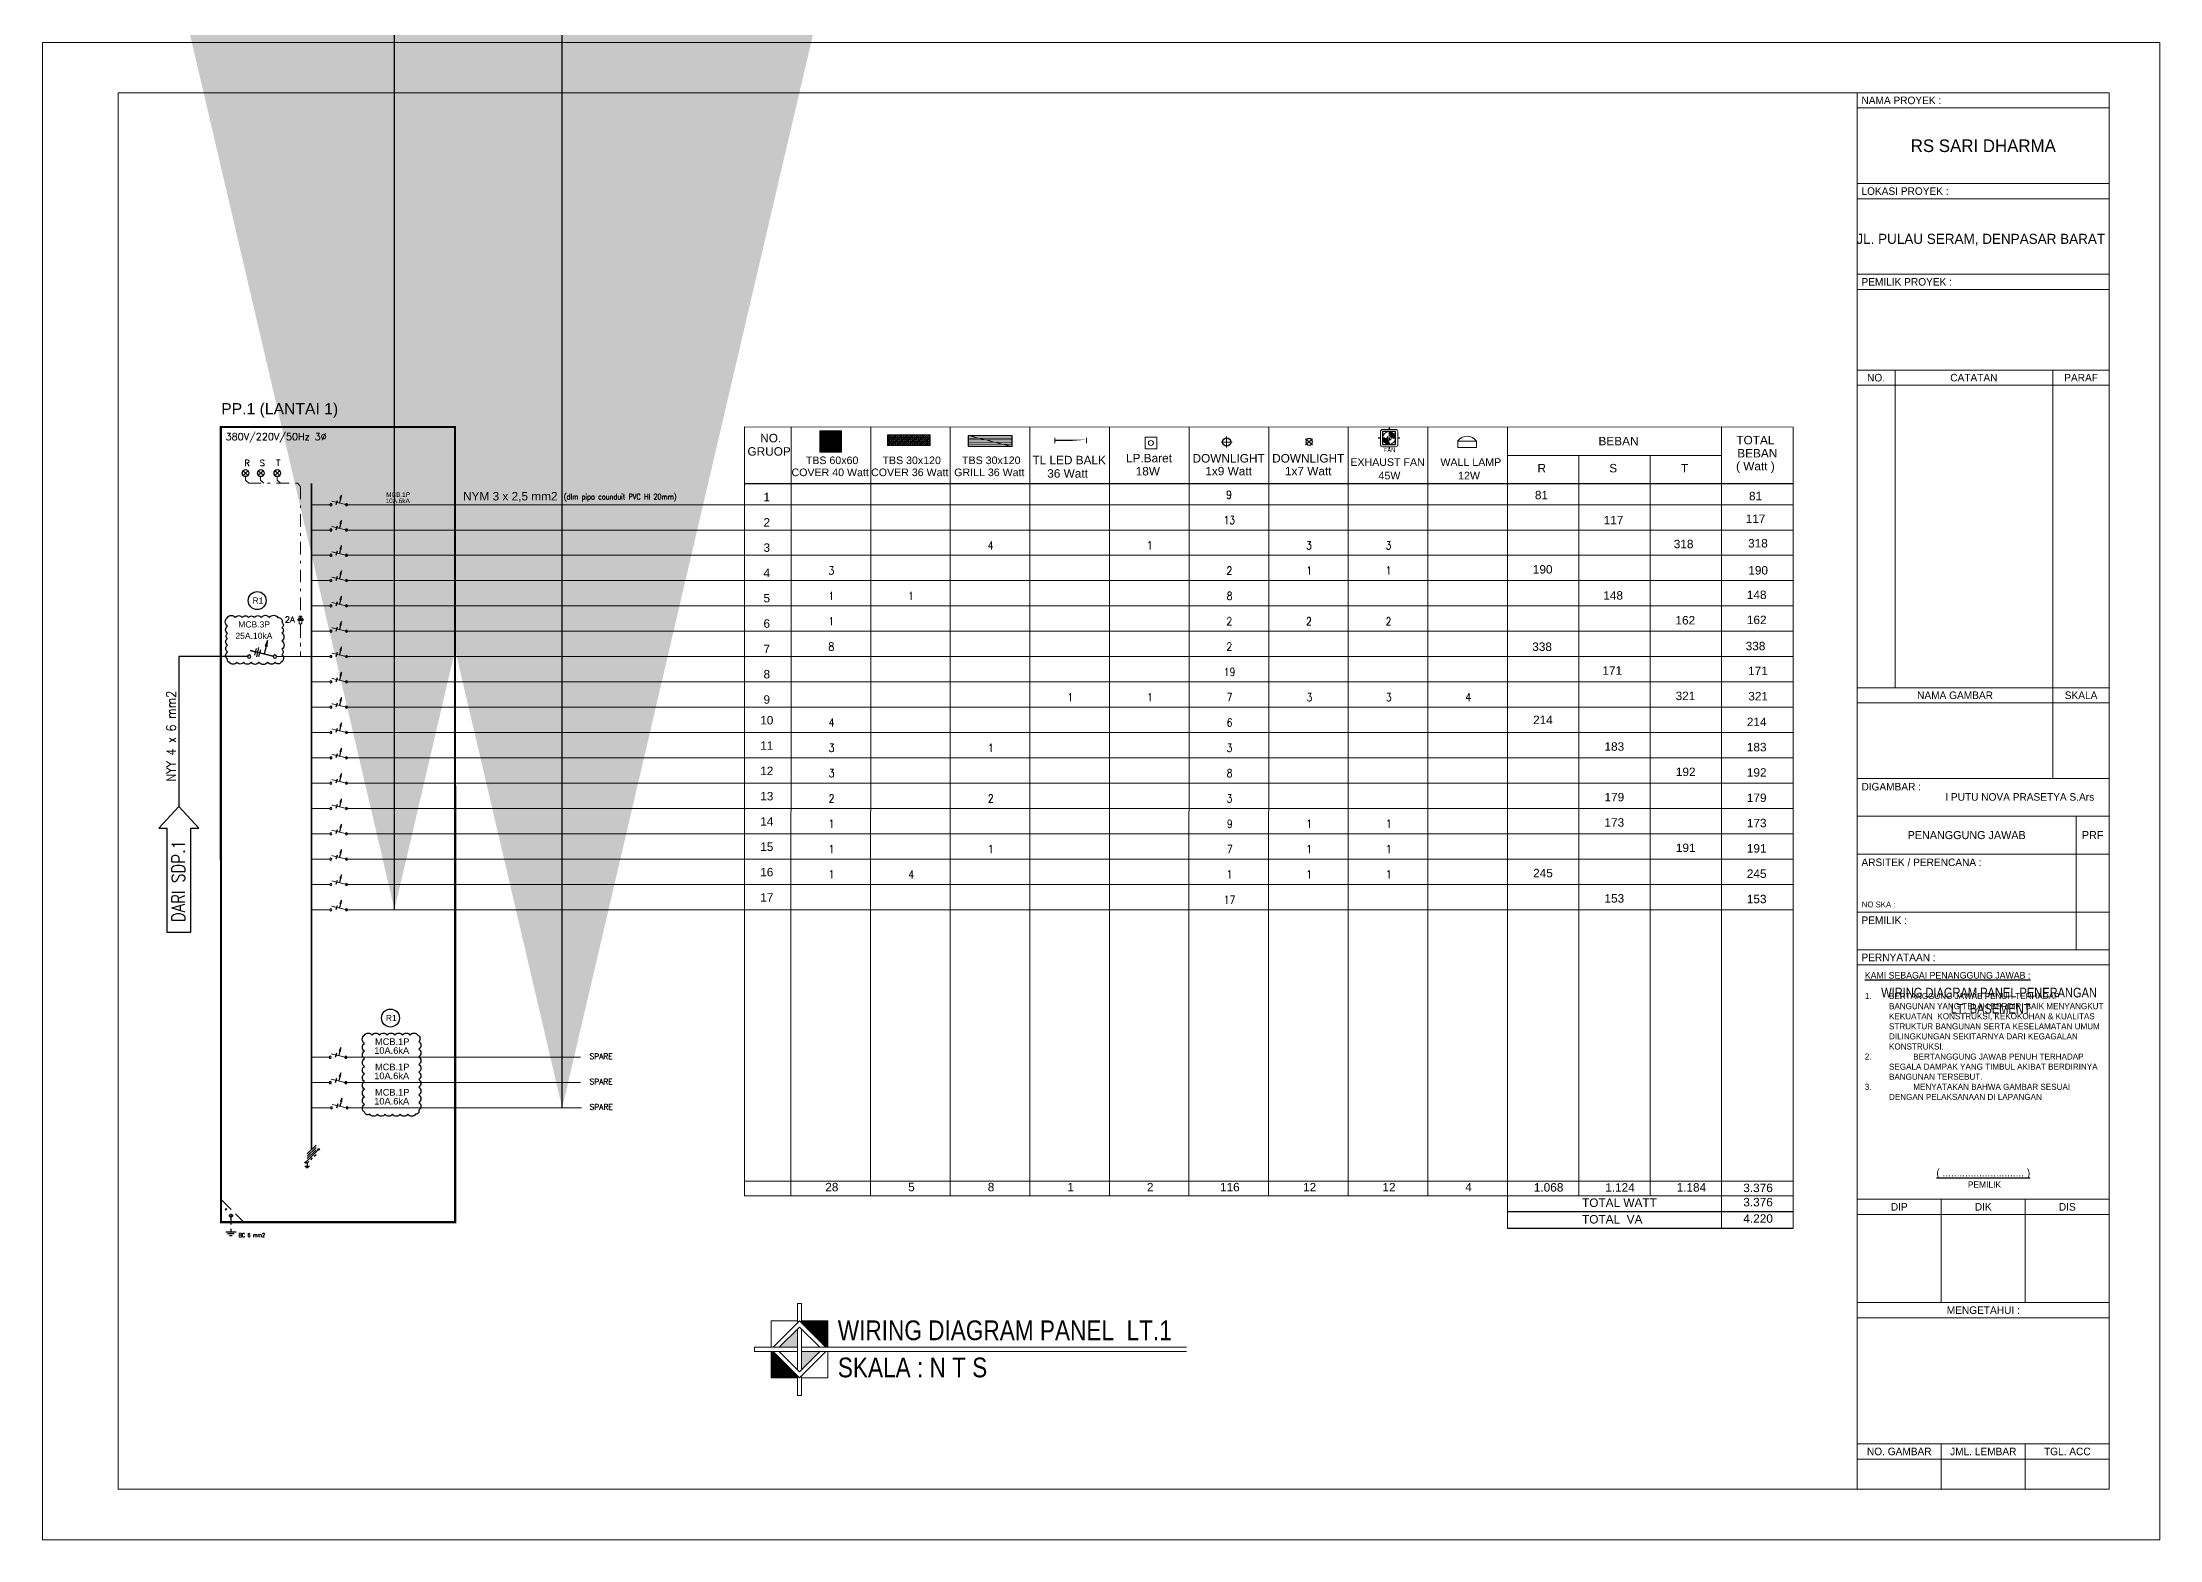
# Model space of a CAD drawing. Header units: inches. Extents: x 31310 to 32350, y 3900 to 5049.
# Drawn here: x 31432 to 31516, y 4480.9 to 4540.3 of the extents above; entities that cross this region are included whole.
import ezdxf
from ezdxf.enums import TextEntityAlignment as Align

# ---------------------------------------------------------------- set-up
doc = ezdxf.new("R2010")
doc.units = ezdxf.units.IN
doc.header["$MEASUREMENT"] = 0
for name, pattern in [('DASHDOT', [1, 0.5, -0.25, 0, -0.25]), ('DASHDOT2', [0.5, 0.25, -0.125, 0, -0.125]), ('HIDDEN', [0.375, 0.25, -0.125]), ('PHANTOM', [2.5, 1.25, -0.25, 0.25, -0.25, 0.25, -0.25])]:
    doc.linetypes.add(name, pattern=pattern)
doc.layers.add('-KLAMP', color=7, linetype='HIDDEN', lineweight=30, true_color=0x0a0aff)
doc.layers.add('-LAMP', color=7, linetype='Continuous', lineweight=18, true_color=0xff0a0a)
for name, color, linetype in [('-LINE', 1, 'Continuous'), ('-TXT', 7, 'Continuous'), ('BANTU', 7, 'Continuous'), ('COMP', 9, 'Continuous'), ('dg', 8, 'Continuous'), ('DIM', 1, 'Continuous'), ('KBL1', 4, 'Continuous'), ('KBL2', 200, 'Continuous'), ('LL', 6, 'Continuous'), ('PNL', 5, 'Continuous'), ('TEXTKOP', 7, 'Continuous'), ('TXT-ME', 7, 'Continuous')]:
    doc.layers.add(name, color=color, linetype=linetype)
for name, color, linetype, lineweight in [('A-FURN-EQPM', 177, 'Continuous', 0), ('garis elektrikal', 7, 'DASHDOT2', 25), ('Garis tebal', 30, 'Continuous', 0), ('US 0 Sanitair', 9, 'Continuous', 0), ('US-Elevation', 9, 'Continuous', 5), ('US-Text', 42, 'Continuous', 5)]:
    doc.layers.add(name, color=color, linetype=linetype, lineweight=lineweight)
doc.layers.add('KB FRC', color=7, linetype='Continuous', true_color=0xf2180d)
doc.layers.add('LAMPU', color=7, linetype='Continuous', true_color=0xff05ff)
doc.styles.add('1 100', font='GOTHIC.TTF')
doc.styles.add('1 200', font='GOTHIC.TTF', dxfattribs={"height": 300})
doc.styles.add('Arial Narrow', font='ARIALN.TTF')
doc.styles.add('Grap', font='')
doc.styles.add('HF-SM', font='SIMPLEX.SHX', dxfattribs={"width": 0.9, "height": 2.5})
doc.styles.add('RS', font='ROMANS.SHX', dxfattribs={"width": 0.8})
doc.styles.add('S4', font='arial.ttf', dxfattribs={"height": 2.7})
doc.styles.add('SAS2', font='arial.ttf', dxfattribs={"height": 4})
doc.styles.add('TXT', font='romans.shx', dxfattribs={"width": 0.85, "height": 0.25})
doc.styles.get('Grap').set_extended_font_data('Graphite Light')
doc.dimstyles.new('dim200', dxfattribs={"dimscale": 2, "dimtxt": 0.17, "dimasz": 0.12, "dimexe": 0.15, "dimexo": 0.1, "dimgap": 0.06, "dimtad": 1, "dimdec": 1, "dimlfac": 100, "dimzin": 12, "dimdsep": 46, "dimtxsty": 'Grap', "dimblk": 'ar1', "dimcen": 0.09, "dimclrd": 243, "dimclre": 243, "dimclrt": 256, "dimadec": 0, "dimazin": 0, "dimtfac": 1, "dimtdec": 1, "dimtix": 1, "dimtmove": 0, "dimatfit": 3, "dimldrblk": 'ar2', "dimfxl": 1, "dimtolj": 1, "dimtzin": 0, "dimarcsym": 0})

# ---------------------------------------------------------------- blocks, each defined once
blk = doc.blocks.new('A$C5E321F3B')
at = {"layer": 'BANTU'}
for p, q in [((0.65, 3.89), (3.08, 6.32)), ((0, 0.54), (1.29, 0.54)), ((0.22, 0.36), (1.08, 0.36)), ((0.37, 1.68), (3.66, 4.97)), ((0.43, 0.18), (0.86, 0.18)), ((0.65, 3.25), (3.08, 5.68)), ((0.65, 2.6), (3.08, 5.03)), ((0.65, 0.18), (0.65, 0))]:
    blk.add_line(p, q, dxfattribs=at)
at = {"layer": 'BANTU', "linetype": 'HIDDEN'}
for q in [(3.08, 3.74), (0.65, 0.54)]:
    blk.add_line((0.65, 1.31), q, dxfattribs=at)
at = {"layer": 'BANTU'}
for centre in [(0.22, 1.53), (3.81, 5.12)]:
    blk.add_circle(centre, 0.215, dxfattribs=at)
blk = doc.blocks.new('-DL PLC 2x11W')
at = {"layer": '-LAMP'}
for p, q in [((-0.168, 0), (0.168, 0)), ((0, 0.168), (0, -0.168))]:
    blk.add_line(p, q, dxfattribs=at)
at = {"layer": 'LAMPU', "lineweight": 30}
blk.add_circle((0, 0), 0.128, dxfattribs=at)
blk = doc.blocks.new('-DL PLC 1x11W')
at = {"layer": '-LAMP'}
for p, q in [((0.108, 0.096), (-0.108, -0.095)), ((-0.108, 0.095), (0.108, -0.096))]:
    blk.add_line(p, q, dxfattribs=at)
at = {"layer": 'LAMPU', "lineweight": 30}
blk.add_circle((0, 0), 0.104, dxfattribs=at)
blk = doc.blocks.new('-BARET 18W')
at = {"layer": '-LAMP', "ltscale": 0.5}
blk.add_lwpolyline([(-0.18, 0.18), (0.18, 0.18), (0.18, -0.18), (-0.18, -0.18)], close=True, dxfattribs=at)
blk.add_circle((0, 0), 0.0768, dxfattribs=at)
blk = doc.blocks.new('fann')
at = {"layer": 'garis elektrikal'}
h = blk.add_hatch(color=251, dxfattribs=at)
h.paths.add_polyline_path([(86746, 557120), (86821, 557120, 0.414214), (86708, 557232), (86708, 557157, -0.414214)])
h.paths.add_polyline_path([(86671, 557120), (86596, 557120, 0.414214), (86708, 557007), (86708, 557082, -0.414214)])
for p, q in [((86896, 557120), (86521, 557120)), ((86708, 557307), (86708, 556932))]:
    blk.add_line(p, q, dxfattribs=at)
at = {"layer": 'Garis tebal', "color": 3}
blk.add_lwpolyline([(86596, 556970), (86821, 556970, 0.414214), (86858, 557007), (86858, 557232, 0.414214), (86821, 557270), (86596, 557270, 0.414214), (86558, 557232), (86558, 557007, 0.414214)], format="xyb", close=True, dxfattribs=at)
at = {"layer": 'Garis tebal', "color": 251, "lineweight": -2}
blk.add_lwpolyline([(86596, 557007), (86821, 557007), (86821, 557232), (86596, 557232)], close=True, dxfattribs=at)
at = {"layer": 'Garis tebal', "color": 1}
for radius in [112, 37.5]:
    blk.add_circle((86708, 557120), radius, dxfattribs=at)
at = {"insert": (86616, 556950), "char_height": 75, "width": 84.59, "attachment_point": 1, "style": 'RS'}
blk.add_mtext('{\\fBankGothic Lt BT|b0|i0|c0|p34;\\C3;FAN}', dxfattribs=at)
blk = doc.blocks.new('-TL 1x36W BALK')
at = {"layer": '-LAMP', "ltscale": 0.5}
for p, q in [((-0.48, -0.08), (-0.48, 0.08)), ((0.48, -0.08), (0.48, 0.08))]:
    blk.add_line(p, q, dxfattribs=at)
at = {"layer": '-LAMP', "ltscale": 0.5, "const_width": 0.04}
blk.add_lwpolyline([(0.48, 0), (-0.48, 0)], close=True, dxfattribs=at)
blk = doc.blocks.new('ar1')
at = {"color": 251, "ltscale": 0.13}
for p, q in [((0, 1.05949), (0, -1.05949)), ((1.05949, 0), (-1.05949, 0))]:
    blk.add_line(p, q, dxfattribs=at)
at = {"color": 5, "ltscale": 0.13}
blk.add_line((-0.50051, -0.50051), (0.50051, 0.50051), dxfattribs=at)
blk = doc.blocks.new('ar2')
at = {"layer": 'dg', "color": 251, "ltscale": 0.13}
for points in [[(-0.91175, 0), (-1.07564, 0.25133), (0, 0)], [(-0.91175, 0), (-1.07564, -0.25133), (0, 0)]]:
    blk.add_solid(points, dxfattribs=at)
at = {"layer": 'DIM', "color": 251, "ltscale": 0.13}
blk.add_line((0, 0), (-1.29079, 0), dxfattribs=at)
blk = doc.blocks.new('_ClosedBlank')
at = {"color": 0, "linetype": 'ByBlock', "lineweight": -2}
for p, q in [((-1, 0.17), (0, 0)), ((-1, 0.17), (-1, -0.17)), ((0, 0), (-1, -0.17))]:
    blk.add_line(p, q, dxfattribs=at)
blk = doc.blocks.new('-mcb1p')
at = {"layer": '-LINE', "color": 7}
blk.add_line((0.52, 0.01), (0.46, 0.22), dxfattribs=at)
at = {"layer": '-LINE', "color": 2, "const_width": 0.04}
blk.add_lwpolyline([(0.05, 0.01), (0.76, 0.18)], dxfattribs=at)
at = {"layer": '-LINE', "color": 7}
blk.add_lwpolyline([(0.3, 0.32), (0.36, 0.09)], dxfattribs=at)
at = {"layer": '-LINE', "color": 2}
for centre in [(0, 0), (0.79, 0)]:
    blk.add_circle(centre, 0.05, dxfattribs=at)
at = {"layer": '-LINE', "color": 7, "xscale": 0.1800000000000017, "yscale": 0.1800000000000017, "zscale": 0.1800000000000017, "rotation": 103.89650610379}
blk.add_blockref('_ClosedBlank', (0.26, 0.49), dxfattribs=at)
blk = doc.blocks.new('-mcb3p')
at = {"layer": '-LINE', "color": 7}
for p, q in [((0.485, 0.007), (0.434, 0.215)), ((0.556, -0.004), (0.487, 0.275)), ((0.614, 0.038), (0.563, 0.247))]:
    blk.add_line(p, q, dxfattribs=at)
at = {"layer": '-LINE', "color": 2, "const_width": 0.04}
blk.add_lwpolyline([(0.049, 0.01), (0.755, 0.185)], dxfattribs=at)
at = {"layer": '-LINE', "color": 7}
blk.add_lwpolyline([(0.269, 0.31), (0.326, 0.079)], dxfattribs=at)
at = {"layer": '-LINE', "color": 2}
for centre in [(0, 0), (0.787, 0)]:
    blk.add_circle(centre, 0.05, dxfattribs=at)
at = {"layer": '-LINE', "color": 7, "xscale": 0.1800000000000017, "yscale": 0.1800000000000017, "zscale": 0.1800000000000017, "rotation": 103.8965061037899}
blk.add_blockref('_ClosedBlank', (0.226, 0.485), dxfattribs=at)
blk = doc.blocks.new('REGWH')
at = {"layer": '-KLAMP', "linetype": 'ByBlock'}
h = blk.add_hatch(dxfattribs=at)
h.set_pattern_fill('ANSI31', color=256, scale=0.3)
h.set_pattern_definition([(45, (-63.111977, -965.23732), (-0.0265165043, 0.0265165043), [])])
h.paths.add_polyline_path([(-0.812, 0.998), (0.37, 0.998), (0.37, 0.717), (-0.812, 0.717)])
at = {"layer": '-LAMP'}
for p, q in [((-0.821, 1.008), (0.379, 1.008)), ((-0.821, 1.008), (-0.821, 0.708)), ((-0.821, 0.708), (0.379, 0.708)), ((-0.812, 0.998), (0.37, 0.998)), ((-0.812, 0.717), (-0.812, 0.998)), ((-0.812, 0.934), (0.37, 0.934)), ((-0.812, 0.887), (0.37, 0.887)), ((-0.812, 0.82), (0.37, 0.82)), ((-0.812, 0.773), (0.37, 0.773)), ((0.37, 0.717), (-0.812, 0.717)), ((0.37, 0.998), (0.37, 0.717)), ((0.379, 1.008), (0.379, 0.708))]:
    blk.add_line(p, q, dxfattribs=at)
blk = doc.blocks.new('TEHHW')
at = {"layer": '-LAMP'}
for p, q in [((-0.87, 0.535, 0), (0.33, 0.535, 0)), ((-0.87, 0.535, 0), (-0.87, 0.235, 0)), ((-0.87, 0.235, 0), (0.33, 0.235, 0)), ((-0.861, 0.526, 0), (0.32, 0.526, 0)), ((-0.861, 0.245, 0), (-0.861, 0.526, 0)), ((-0.861, 0.462, 0), (0.32, 0.462, 0)), ((-0.861, 0.415, 0), (0.32, 0.415, 0)), ((-0.861, 0.348, 0), (0.32, 0.348, 0)), ((-0.861, 0.301, 0), (0.32, 0.301, 0)), ((0.32, 0.245, 0), (-0.861, 0.245, 0)), ((0.32, 0.526, 0), (0.32, 0.245, 0)), ((0.33, 0.535, 0), (0.33, 0.235, 0))]:
    blk.add_line(p, q, dxfattribs=at)
blk.add_line((-0.87, 0.535, 0), (0.33, 0.235, 0))
blk = doc.blocks.new('LED PANEL')
at = {"layer": '-LAMP', "ltscale": 0.02}
h = blk.add_hatch(dxfattribs=at)
h.set_pattern_fill('ANSI31', color=256, scale=146.341125, style=0)
h.set_pattern_definition([(45, (-4744.29, 79197.612), (-12.93485, 12.93485), [])])
h.paths.add_polyline_path([(-4164, 79778), (-4744, 79778), (-4744, 79198), (-4164, 79198)])
at = {"layer": '-LAMP'}
for p, q in [((-4754, 79788), (-4154, 79788)), ((-4754, 79788), (-4754, 79188)), ((-4154, 79788), (-4154, 79188)), ((-4754, 79188), (-4154, 79188))]:
    blk.add_line(p, q, dxfattribs=at)
blk.add_lwpolyline([(-4744, 79778), (-4164, 79778), (-4164, 79198), (-4744, 79198)], close=True, dxfattribs=at)
at = {"color": 1}
blk.add_line((-4754, 79788), (-4154, 79188), dxfattribs=at)
blk = doc.blocks.new('EGSEHS')
at = {"layer": '-LAMP'}
for p, q in [((-0.432, 0.347), (-0.432, 0.23)), ((-0.08, 0.345), (-0.432, 0.347)), ((-0.432, 0.23), (-0.08, 0.23)), ((-0.08, 0.23), (-0.08, 0.345))]:
    blk.add_line(p, q, dxfattribs=at)
blk.add_arc((-0.256, 0.348), 0.212, 213.6098, 326.3902, dxfattribs=at)
blk = doc.blocks.new('erthrhhrthre')
for p, q in [((-229.5, 130.04), (-229.5, 40.94)), ((-103.5, 130.04), (-229.5, 130.04)), ((-103.5, 40.94), (-103.5, 130.04)), ((-121.5, 121.64), (-106.5, 121.64)), ((-121.5, 116.24), (-106.5, 116.24)), ((-121.5, 110.54), (-106.5, 110.54)), ((-121.5, 91.64), (-106.5, 91.64)), ((-121.5, 86.24), (-106.5, 86.24)), ((-121.5, 83.99), (-106.5, 83.99)), ((-121.5, 76.04), (-106.5, 76.04)), ((-121.5, 61.2), (-106.5, 61.2)), ((-121.5, 55.05), (-106.5, 55.05)), ((-121.5, 46.64), (-106.5, 46.64)), ((-229.5, 40.94), (-103.5, 40.94))]:
    blk.add_line(p, q)
at = {"color": 5}
for p, q in [((-225, 127.04), (-225, 43.94)), ((-106.5, 127.04), (-225, 127.04)), ((-121.5, 43.94), (-121.5, 127.04)), ((-106.5, 43.94), (-106.5, 127.04)), ((-225, 43.94), (-106.5, 43.94))]:
    blk.add_line(p, q, dxfattribs=at)
at = {"ltscale": 8}
for p, q in [((-121.5, 126.14), (-106.5, 126.14)), ((-121.5, 120.74), (-106.5, 120.74)), ((-121.5, 115.34), (-106.5, 115.34)), ((-121.5, 109.64), (-106.5, 109.64)), ((-119.25, 91.64), (-119.25, 110.54)), ((-109.86, 86.24), (-109.86, 110.54)), ((-121.5, 90.74), (-106.5, 90.74)), ((-108.47, 83.99), (-108.47, 76.04)), ((-121.5, 81.74), (-106.5, 81.74)), ((-121.5, 78.29), (-106.5, 78.29)), ((-121.5, 75.14), (-106.5, 75.14)), ((-116.5, 61.2), (-116.5, 55.05)), ((-111.5, 61.2), (-111.5, 55.05)), ((-121.5, 60.3), (-106.5, 60.3)), ((-121.5, 54.15), (-106.5, 54.15)), ((-121.5, 45.74), (-106.5, 45.74))]:
    blk.add_line(p, q, dxfattribs=at)
at = {"ltscale": 5}
for p, q in [((-116.5, 43.94), (-116.5, 46.64)), ((-111.5, 43.94), (-111.5, 46.64))]:
    blk.add_line(p, q, dxfattribs=at)
at = {"layer": 'A-FURN-EQPM', "color": 0, "linetype": 'ByBlock', "lineweight": -2, "ltscale": 0.25}
blk.add_lwpolyline([(-229.5, 40.94), (-103.5, 40.94), (-103.5, 130.04), (-229.5, 130.04)], close=True, dxfattribs=at)
at = {"layer": 'TEXTKOP', "style": '1 100'}
for s, height, p in [('NAMA PROYEK :', 0.45, (-121.25, 126.59)), ('LOKASI PROYEK :', 0.45, (-121.25, 121.19)), ('PEMILIK PROYEK :', 0.45, (-121.25, 115.79)), ('DIGAMBAR :', 0.45, (-121.25, 85.75)), ('I PUTU NOVA PRASETYA S.Ars', 0.45, (-116.26, 85.14)), ('ARSITEK / PERENCANA :', 0.45, (-121.25, 81.25)), ('NO SKA :', 0.346, (-121.23, 78.74)), ('PEMILIK :', 0.45, (-121.25, 77.8)), ('PERNYATAAN :', 0.45, (-121.25, 75.59))]:
    blk.add_text(s, height=height, dxfattribs=at).set_placement(p, align=Align.MIDDLE_LEFT)
at = {"layer": 'TEXTKOP', "style": '1 100', "oblique": 0}
for s, height, p in [('RS SARI DHARMA', 0.75, (-114, 123.89)), ('JL. PULAU SERAM, DENPASAR BARAT ', 0.6, (-114.04, 118.35))]:
    blk.add_text(s, height=height, rotation=359.9915, dxfattribs=at).set_placement(p, align=Align.MIDDLE_CENTER)
at = {"layer": 'TEXTKOP', "style": '1 100'}
for s, height, p in [('NO.', 0.45, (-120.38, 110.09)), ('CATATAN', 0.45, (-114.56, 110.09)), ('PARAF', 0.45, (-108.18, 110.09)), ('NAMA GAMBAR', 0.45, (-115.68, 91.19)), ('SKALA', 0.45, (-108.18, 91.19)), ('PENANGGUNG JAWAB', 0.48, (-114.99, 82.87)), ('PRF', 0.48, (-107.49, 82.87)), ('MENGETAHUI :', 0.45, (-114, 54.6)), ('NO. GAMBAR', 0.45, (-119, 46.19)), ('JML. LEMBAR', 0.45, (-114, 46.19)), ('TGL. ACC', 0.45, (-109, 46.19))]:
    blk.add_text(s, height=height, dxfattribs=at).set_placement(p, align=Align.MIDDLE_CENTER)
for s, p in [('DIP', (-119, 60.75)), ('DIK', (-114, 60.75)), ('DIS', (-109, 60.75))]:
    blk.add_text(s, height=0.45, dxfattribs=at).set_placement(p, align=Align.MIDDLE)
at = {"layer": 'TEXTKOP', "ltscale": 5, "style": '1 200'}
for s, insert, char_height, width, attachment_point in [('{\\H1.083x;\\LKAMI SEBAGAI PENANGGUNG JAWAB :\\P\\H0.9234x;\\P\\pxt4;}1. ^IBERTANGGUNG JAWAB PENUH TERHADAP  ^I^IBANGUNAN YANG TELAH BERDIRI BAIK MENYANGKUT ^IKEKUATAN ^IKONSTRUKSI, KEKOKOHAN & KUALITAS ^ISTRUKTUR BANGUNAN SERTA KESELAMATAN UMUM ^IDILINGKUNGAN SEKITARNYA DARI KEGAGALAN ^IKONSTRUKSI.\\P\\pi-4,l4,t8;2.^IBERTANGGUNG JAWAB PENUH TERHADAP SEGALA DAMPAK YANG TIMBUL AKIBAT BERDIRINYA BANGUNAN TERSEBUT.\\P3.^IMENYATAKAN BAHWA GAMBAR SESUAI DENGAN PELAKSANAAN DI LAPANGAN', (-121.05, 74.72), 0.36, 14.2351, 1), ('{\\L( ............................. )\\P\\H0.8333x;\\l PEMILIK}', (-114, 63.01), 0.45, 15, 2)]:
    blk.add_mtext(s, dxfattribs=dict(at, insert=insert, char_height=char_height, width=width, attachment_point=attachment_point))

msp = doc.modelspace()

# ---------------------------------------------------------------- hatches: boundary and pattern name
at = {"layer": 'US-Text', "ltscale": 5}
h = msp.add_hatch(color=256, dxfattribs=at)
h.paths.add_polyline_path([(31461.954, 4488.517), (31461.954, 4489.236), (31461.236, 4488.517)])
h.paths.add_polyline_path([(31462.843, 4488.347), (31462.124, 4488.347), (31462.124, 4487.629)])
for points in [[(31462.124, 4489.562), (31462.124, 4489.477), (31463.084, 4488.517), (31463.169, 4488.517), (31463.169, 4489.562)], [(31460.995, 4488.347), (31460.909, 4488.347), (31460.909, 4487.302), (31461.954, 4487.302), (31461.954, 4487.388)]]:
    msp.add_hatch(color=256, dxfattribs=at).paths.add_polyline_path(points)

# ---------------------------------------------------------------- linework, layer by layer
at = {"layer": '-LINE'}
for p, q in [((31440.18, 4515.92), (31437.415, 4515.92)), ((31437.415, 4515.92), (31437.415, 4509.976))]:
    msp.add_line(p, q, dxfattribs=at)
at = {"layer": '-LINE', "color": 8, "linetype": 'HIDDEN', "ltscale": 2}
msp.add_line((31440.021, 4493.455), (31439.088, 4494.391), dxfattribs=at)
at = {"layer": '-LINE', "color": 7, "linetype": 'DASHDOT', "ltscale": 0.7}
msp.add_line((31439.484, 4493.74), (31439.484, 4493.104), dxfattribs=at)
at = {"layer": '-LINE', "color": 7}
for p, q in [((31439.285, 4493.104), (31439.683, 4493.104)), ((31439.34, 4493.028), (31439.615, 4493.028)), ((31439.427, 4492.949), (31439.535, 4492.949))]:
    msp.add_line(p, q, dxfattribs=at)
at = {"layer": '-LINE', "color": 7, "linetype": 'DASHDOT', "ltscale": 0.7}
msp.add_circle((31439.484, 4493.74), 0.0559, dxfattribs=at)
at = {"layer": 'BANTU', "linetype": 'Continuous', "lineweight": 0}
for p, q in [((31459.863, 4525.029), (31459.859, 4494.529)), ((31501.46, 4525.023), (31459.863, 4525.029)), ((31461.705, 4525.029), (31461.701, 4494.529)), ((31464.863, 4525.028), (31464.859, 4494.529)), ((31468.021, 4525.029), (31468.016, 4494.529)), ((31471.178, 4525.029), (31471.174, 4494.529)), ((31474.336, 4525.029), (31474.332, 4494.53)), ((31477.494, 4525.028), (31477.489, 4494.53)), ((31480.652, 4525.029), (31480.647, 4494.53)), ((31480.652, 4525.029), (31480.647, 4494.53)), ((31483.809, 4525.029), (31483.805, 4494.53)), ((31486.967, 4525.028), (31486.963, 4494.53)), ((31490.125, 4525.028), (31490.121, 4493.899)), ((31490.125, 4525.028), (31490.121, 4493.899)), ((31490.125, 4525.028), (31490.121, 4494.53)), ((31490.125, 4525.028), (31490.121, 4494.53)), ((31490.125, 4525.027), (31490.121, 4494.53)), ((31490.125, 4525.026), (31490.121, 4494.53)), ((31490.125, 4525.028), (31490.125, 4493.235)), ((31490.125, 4525.027), (31490.125, 4493.235)), ((31498.622, 4525.029), (31498.618, 4493.235)), ((31501.46, 4525.028), (31501.454, 4493.235)), ((31492.959, 4523.899), (31492.954, 4494.53)), ((31495.791, 4523.899), (31495.791, 4494.53)), ((31442.683, 4521.946), (31443.414, 4521.946)), ((31444.019, 4521.946), (31459.863, 4521.946)), ((31459.863, 4521.946), (31501.46, 4521.945)), ((31442.683, 4520.941), (31443.414, 4520.941)), ((31444.019, 4520.941), (31459.863, 4520.941)), ((31459.863, 4520.941), (31501.459, 4520.941)), ((31442.683, 4519.937), (31443.414, 4519.937)), ((31444.019, 4519.937), (31459.863, 4519.937)), ((31459.863, 4519.937), (31501.459, 4519.937)), ((31442.683, 4518.933), (31443.414, 4518.933)), ((31444.019, 4518.933), (31459.863, 4518.933)), ((31459.863, 4518.933), (31501.459, 4518.933)), ((31442.683, 4517.929), (31443.414, 4517.929)), ((31444.019, 4517.929), (31459.863, 4517.929)), ((31459.863, 4517.929), (31501.459, 4517.928)), ((31442.683, 4516.925), (31443.414, 4516.925)), ((31444.019, 4516.925), (31459.863, 4516.925)), ((31459.863, 4516.925), (31501.459, 4516.924)), ((31442.683, 4515.92), (31443.413, 4515.92)), ((31444.019, 4515.92), (31459.863, 4515.92)), ((31459.863, 4515.92), (31501.458, 4515.92)), ((31442.683, 4514.916), (31443.413, 4514.916)), ((31444.019, 4514.916), (31459.863, 4514.916)), ((31459.863, 4514.916), (31501.458, 4514.916)), ((31442.683, 4513.912), (31443.413, 4513.912)), ((31444.019, 4513.912), (31459.863, 4513.912)), ((31459.863, 4513.912), (31501.458, 4513.912)), ((31442.683, 4512.908), (31443.413, 4512.908)), ((31444.019, 4512.908), (31459.863, 4512.908)), ((31459.863, 4512.908), (31501.458, 4512.907)), ((31442.684, 4511.903), (31443.415, 4511.903)), ((31444.02, 4511.903), (31459.864, 4511.903)), ((31459.864, 4511.903), (31501.458, 4511.903)), ((31442.683, 4510.899), (31443.413, 4510.899)), ((31444.019, 4510.899), (31459.862, 4510.899)), ((31459.862, 4510.899), (31501.457, 4510.899)), ((31442.683, 4509.895), (31443.413, 4509.895)), ((31444.019, 4509.895), (31459.862, 4509.895)), ((31459.862, 4509.895), (31501.457, 4509.895)), ((31442.683, 4508.891), (31443.413, 4508.891)), ((31444.019, 4508.891), (31459.862, 4508.891)), ((31459.862, 4508.891), (31501.457, 4508.89)), ((31442.683, 4507.886), (31443.413, 4507.886)), ((31444.019, 4507.886), (31459.862, 4507.886)), ((31459.862, 4507.886), (31501.457, 4507.886)), ((31442.683, 4506.882), (31443.413, 4506.882)), ((31444.019, 4506.882), (31459.862, 4506.882)), ((31459.862, 4506.882), (31501.456, 4506.882)), ((31442.683, 4505.878), (31443.413, 4505.878)), ((31444.019, 4505.878), (31459.862, 4505.878)), ((31459.862, 4505.878), (31501.456, 4505.878)), ((31443.992, 4500.022), (31453.348, 4500.022)), ((31443.992, 4499.017), (31453.348, 4499.017)), ((31444.04, 4498.013), (31453.396, 4498.013)), ((31501.451, 4494.53), (31459.858, 4494.529))]:
    msp.add_line(p, q, dxfattribs=at)
at = {"layer": 'BANTU', "color": 4, "linetype": 'Continuous', "lineweight": 0}
msp.add_line((31439.319, 4494.02), (31439.259, 4493.96), dxfattribs=at)
at = {"layer": 'BANTU', "linetype": 'Continuous', "lineweight": 0}
for points in [[(31490.127, 4523.899), (31498.622, 4523.899)], [(31501.452, 4495.103), (31459.853, 4495.103)]]:
    msp.add_lwpolyline(points, dxfattribs=at)
at = {"layer": 'BANTU', "linetype": 'Continuous', "lineweight": 0, "const_width": 0.0513}
for points in [[(31459.863, 4522.774), (31501.46, 4522.774)], [(31490.121, 4493.899), (31501.456, 4493.899)], [(31490.121, 4493.235), (31501.456, 4493.235)]]:
    msp.add_lwpolyline(points, dxfattribs=at)
at = {"layer": 'BANTU', "color": 4, "linetype": 'Continuous', "lineweight": 0}
msp.add_circle((31439.291, 4493.993), 0.0233, dxfattribs=at)
at = {"layer": 'COMP', "color": 9, "lineweight": 0}
for p, q in [((31442.301, 4517.528), (31442.188, 4517.528)), ((31442.188, 4517.528), (31442.188, 4517.223)), ((31442.301, 4517.528), (31442.301, 4517.223)), ((31442.188, 4517.223), (31442.301, 4517.223))]:
    msp.add_line(p, q, dxfattribs=at)
for points in [[(31442.379, 4517.382), (31442.11, 4517.382)], [(31442.144, 4517.416), (31442.345, 4517.416)], [(31442.144, 4517.349), (31442.345, 4517.349)]]:
    msp.add_lwpolyline(points, dxfattribs=at)
at = {"layer": 'KB FRC', "color": 2, "elevation": 0}
for points in [[(31439.346, 4517.472, -0.520567), (31439.653, 4517.472, -0.520567), (31439.934, 4517.472, -0.520567), (31440.183, 4517.472, -0.520567), (31440.408, 4517.472, -0.520567), (31440.684, 4517.472, -0.520567), (31441.007, 4517.472, -0.520567), (31441.348, 4517.472, -0.520567), (31441.506, 4517.278, -0.520567), (31441.506, 4517.065, -0.520567), (31441.506, 4516.847, -0.520567), (31441.506, 4516.542, -0.520567), (31441.506, 4516.209, -0.520567), (31441.506, 4516.004, -0.520567), (31441.473, 4515.692, -0.520567), (31441.243, 4515.692, -0.520567), (31440.941, 4515.692, -0.520567), (31440.594, 4515.692, -0.520567), (31440.286, 4515.692, -0.520567), (31439.986, 4515.692, -0.520567), (31439.717, 4515.692, -0.520567), (31439.429, 4515.692, -0.520567), (31439.346, 4515.812, -0.520567), (31439.346, 4516.103, -0.520567), (31439.346, 4516.377, -0.520567), (31439.346, 4516.636, -0.520567), (31439.346, 4516.831, -0.520567), (31439.346, 4517.129, -0.520567)], [(31444.777, 4500.904, -0.520567), (31445.08, 4500.904, -0.520567), (31445.382, 4500.904, -0.520567), (31445.684, 4500.904, -0.520567), (31445.986, 4500.904, -0.520567), (31446.288, 4500.904, -0.520567), (31446.59, 4500.904, -0.520567), (31446.892, 4500.904, -0.520567), (31446.938, 4500.648, -0.520567), (31446.938, 4500.346, -0.520567), (31446.938, 4500.044, -0.520567), (31446.938, 4499.742, -0.520567), (31446.938, 4499.439, -0.520567), (31446.938, 4499.137, -0.520567), (31446.938, 4498.835, -0.520567), (31446.938, 4498.533, -0.520567), (31446.938, 4498.231, -0.520567), (31446.938, 4497.929, -0.520567), (31446.802, 4497.762, -0.520567), (31446.5, 4497.762, -0.520567), (31446.198, 4497.762, -0.520567), (31445.896, 4497.762, -0.520567), (31445.594, 4497.762, -0.520567), (31445.292, 4497.762, -0.520567), (31444.99, 4497.762, -0.520567), (31444.777, 4497.852, -0.520567), (31444.777, 4498.154, -0.520567), (31444.777, 4498.456, -0.520567), (31444.777, 4498.758, -0.520567), (31444.777, 4499.06, -0.520567), (31444.777, 4499.362, -0.520567), (31444.777, 4499.664, -0.520567), (31444.777, 4499.966, -0.520567), (31444.777, 4500.268, -0.520567), (31444.777, 4500.57, -0.520567)]]:
    msp.add_lwpolyline(points, format="xyb", close=True, dxfattribs=at)
at = {"layer": 'KB FRC', "color": 2}
for centre in [(31440.523, 4518.142), (31445.812, 4501.581, 0)]:
    msp.add_circle(centre, 0.357, dxfattribs=at)
at = {"layer": 'KBL1', "color": 4, "linetype": 'DASHDOT', "lineweight": 0}
for p, q in [((31440.06, 4523.062), (31440.06, 4522.92)), ((31440.187, 4522.793), (31440.06, 4522.92)), ((31440.187, 4522.793), (31442.118, 4522.793)), ((31440.657, 4523.063), (31440.657, 4522.92)), ((31440.784, 4522.793), (31440.657, 4522.92)), ((31441.316, 4523.063), (31441.316, 4522.92)), ((31441.443, 4522.793), (31441.316, 4522.92)), ((31442.245, 4522.666), (31442.118, 4522.793)), ((31442.245, 4522.666), (31442.245, 4515.92)), ((31442.245, 4517.215), (31442.245, 4515.92))]:
    msp.add_line(p, q, dxfattribs=at)
at = {"layer": 'KBL1', "color": 4, "linetype": 'Continuous', "lineweight": 0}
for p, q in [((31442.656, 4500.022), (31443.387, 4500.022)), ((31442.656, 4499.017), (31443.387, 4499.017)), ((31442.704, 4498.013), (31443.434, 4498.013))]:
    msp.add_line(p, q, dxfattribs=at)
at = {"layer": 'KBL2', "linetype": 'Continuous', "lineweight": 0}
msp.add_line((31442.683, 4515.92), (31441.292, 4515.92), dxfattribs=at)
at = {"layer": 'KBL2', "linetype": 'Continuous', "lineweight": 0, "const_width": 0.0665}
msp.add_lwpolyline([(31442.683, 4522.793), (31442.683, 4496.366)], dxfattribs=at)
at = {"layer": 'LAMPU', "color": 9, "lineweight": 0}
for p, q in [((31439.973, 4523.108), (31440.149, 4523.285)), ((31439.973, 4523.285), (31440.149, 4523.108)), ((31440.581, 4523.11), (31440.757, 4523.286)), ((31440.581, 4523.286), (31440.757, 4523.11)), ((31441.233, 4523.11), (31441.41, 4523.286)), ((31441.233, 4523.286), (31441.41, 4523.11))]:
    msp.add_line(p, q, dxfattribs=at)
for centre, radius in [((31440.061, 4523.197), 0.144), ((31440.061, 4523.197), 0.125), ((31440.669, 4523.198), 0.144), ((31440.669, 4523.198), 0.125), ((31441.322, 4523.198), 0.144), ((31441.322, 4523.198), 0.125)]:
    msp.add_circle(centre, radius, dxfattribs=at)
at = {"layer": 'LL', "linetype": 'Continuous'}
msp.add_lwpolyline([(31437.415, 4509.976), (31436.625, 4509.115), (31436.943, 4509.115), (31436.943, 4504.985), (31437.887, 4504.985), (31437.887, 4509.115), (31438.205, 4509.115), (31437.415, 4509.976)], dxfattribs=at)
at = {"layer": 'PNL', "color": 7, "linetype": 'PHANTOM', "lineweight": 0, "ltscale": 0.9, "const_width": 0.0849}
msp.add_lwpolyline([(31439.079, 4525.029), (31448.371, 4525.029), (31448.38, 4493.481), (31439.088, 4493.481)], close=True, dxfattribs=at)
at = {"layer": 'US-Text', "ltscale": 5}
for p, q in [((31461.954, 4489.477), (31461.954, 4490.253)), ((31462.124, 4490.253), (31461.954, 4490.253)), ((31462.124, 4489.477), (31462.124, 4490.253)), ((31461.954, 4489.562), (31460.909, 4489.562)), ((31460.909, 4488.517), (31460.909, 4489.562)), ((31461.954, 4487.629), (31461.954, 4489.236)), ((31462.124, 4489.562), (31463.169, 4489.562)), ((31462.124, 4487.629), (31462.124, 4489.236)), ((31463.169, 4488.517), (31463.169, 4489.562)), ((31460.254, 4488.517), (31461.954, 4488.517)), ((31460.254, 4488.517), (31460.254, 4488.347)), ((31460.254, 4488.347), (31461.954, 4488.347)), ((31460.909, 4488.347), (31460.909, 4487.302)), ((31463.169, 4488.347), (31463.169, 4487.302)), ((31461.954, 4487.302), (31460.909, 4487.302)), ((31461.954, 4486.611), (31461.954, 4487.388)), ((31462.124, 4486.611), (31462.124, 4487.388)), ((31462.124, 4487.302), (31463.169, 4487.302)), ((31462.124, 4486.611), (31461.954, 4486.611))]:
    msp.add_line(p, q, dxfattribs=at)
for points in [[(31460.995, 4488.517), (31462.039, 4489.562), (31463.084, 4488.517)], [(31461.236, 4488.517), (31462.039, 4489.321), (31462.843, 4488.517)], [(31463.084, 4488.347), (31462.039, 4487.302), (31460.995, 4488.347)], [(31462.843, 4488.347), (31462.039, 4487.543), (31461.236, 4488.347)]]:
    msp.add_lwpolyline(points, dxfattribs=at)
at = {"layer": 'US-Text'}
msp.add_lwpolyline([(31477.398, 4488.347), (31462.124, 4488.347), (31462.124, 4488.517), (31477.398, 4488.517)], dxfattribs=at)

# ---------------------------------------------------------------- block references
at = {"layer": '-LAMP'}
for name, p, xscale, yscale, zscale in [('LED PANEL', (31469.598, 4411.57, 0), 0.001420073794218211, 0.001420073794218211, 0.001420073794218211), ('REGWH', (31466.687, 4523.29), 1.411061065500582, 1.411061065500582, 1.411061065500582), ('TEHHW', (31469.993, 4523.912, 0), 1.458820054852296, 1.458820054852296, 1.458820054852296), ('-TL 1x36W BALK', (31472.796, 4524.495, -297.758), 1.30800326667562, 1.30800326667562, 1.30800326667562), ('-BARET 18W', (31475.98, 4524.395), 1.269954958922828, 1.269954958922828, 1.269954958922828), ('-DL PLC 1x11W', (31482.255, 4524.442), -1.269954958922828, 1.269954958922828, 1.269954958922828)]:
    msp.add_blockref(name, p, dxfattribs=dict(at, xscale=xscale, yscale=yscale, zscale=zscale))
at = {"layer": '-LAMP', "rotation": 180}
for name, p, xscale, yscale, zscale in [('-DL PLC 2x11W', (31478.984, 4524.432), 1.269954958922828, 1.269954958922828, 1.269954958922828), ('EGSEHS', (31487.981, 4524.95), 2.116591597441947, 2.116591597441947, 2.116591597441947)]:
    msp.add_blockref(name, p, dxfattribs=dict(at, xscale=xscale, yscale=yscale, zscale=zscale))
at = {"layer": '-LINE', "xscale": -0.7815107439525097, "yscale": 0.7815107439525097, "zscale": 0.7815107439525097, "rotation": 3.415092209024806e-08}
for p in [(31444.068, 4521.946), (31444.068, 4520.941), (31444.068, 4519.937), (31444.068, 4518.933), (31444.068, 4517.929), (31444.068, 4516.925), (31444.068, 4515.92), (31444.068, 4514.916), (31444.068, 4513.912), (31444.068, 4512.908), (31444.069, 4511.903), (31444.067, 4510.899), (31444.067, 4509.895), (31444.067, 4508.891), (31444.067, 4507.886), (31444.067, 4506.882), (31444.067, 4505.878), (31444.041, 4500.022), (31444.042, 4499.017), (31444.089, 4498.013)]:
    msp.add_blockref('-mcb1p', p, dxfattribs=at)
at = {"layer": '-LINE', "xscale": -1.302517906587516, "yscale": 1.302517906587516, "zscale": 1.302517906587516}
msp.add_blockref('-mcb3p', (31441.227, 4515.92), dxfattribs=at)
at = {"layer": 'LAMPU', "linetype": 'Continuous', "lineweight": 0, "xscale": 0.1447033715563977, "yscale": 0.1447033715563977, "zscale": 0.1447033715563977}
msp.add_blockref('A$C5E321F3B', (31442.413, 4495.627), dxfattribs=at)
at = {"layer": 'TXT-ME', "color": 7, "xscale": 0.002285918930684854, "yscale": 0.002285918930684854, "zscale": 0.002285918930684854}
msp.add_blockref('fann', (31287.222, 3251.058), dxfattribs=at)
at = {"layer": 'US-Elevation', "color": 1, "xscale": 0.6666666666678793, "yscale": 0.6666666666678793, "zscale": 0.6666666666678793}
msp.add_blockref('erthrhhrthre', (31585.003, 4453.592), dxfattribs=at)

# ---------------------------------------------------------------- texts
at = {"layer": '-TXT', "style": 'TXT', "width": 0.85}
for s, height, p in [('(dlm pipa counduit PVC HI 20mm)', 0.22224, (31452.689, 4522.15)), ('BC 6 mm2', 0.1563, (31439.791, 4492.89))]:
    msp.add_text(s, height=height, dxfattribs=at).set_placement(p)
for s, height, p in [('9', 0.317, (31479.081, 4522.183)), ('13', 0.3175, (31479.091, 4521.178)), ('4', 0.317, (31469.618, 4520.174)), ('1', 0.317, (31475.933, 4520.174)), ('3', 0.317, (31482.249, 4520.174)), ('3', 0.317, (31485.407, 4520.174)), ('3', 0.317, (31463.302, 4519.17)), ('2', 0.317, (31479.091, 4519.17)), ('1', 0.317, (31482.259, 4519.17)), ('1', 0.317, (31485.406, 4519.17)), ('1', 0.317, (31463.302, 4518.166)), ('1', 0.317, (31466.46, 4518.166)), ('8', 0.317, (31479.101, 4518.166)), ('1', 0.317, (31463.302, 4517.162)), ('2', 0.317, (31479.091, 4517.162)), ('2', 0.317, (31482.248, 4517.161)), ('2', 0.317, (31485.406, 4517.161)), ('8', 0.317, (31463.302, 4516.157)), ('2', 0.317, (31479.091, 4516.157)), ('19', 0.3175, (31479.101, 4515.153)), ('1', 0.317, (31472.785, 4514.149)), ('1', 0.317, (31475.943, 4514.149)), ('7', 0.317, (31479.101, 4514.149)), ('3', 0.317, (31482.269, 4514.149)), ('3', 0.317, (31485.416, 4514.149)), ('4', 0.317, (31488.574, 4514.149)), ('4', 0.317, (31463.312, 4513.145)), ('6', 0.317, (31479.101, 4513.145)), ('3', 0.317, (31463.312, 4512.14)), ('1', 0.317, (31469.627, 4512.14)), ('3', 0.317, (31479.1, 4512.14)), ('3', 0.317, (31463.312, 4511.136)), ('8', 0.317, (31479.1, 4511.136)), ('2', 0.317, (31463.311, 4510.132)), ('2', 0.317, (31469.627, 4510.132)), ('3', 0.317, (31479.1, 4510.132)), ('1', 0.317, (31463.311, 4509.128)), ('9', 0.317, (31479.11, 4509.128)), ('1', 0.317, (31482.258, 4509.128)), ('1', 0.317, (31485.415, 4509.128)), ('1', 0.317, (31463.311, 4508.123)), ('1', 0.317, (31469.627, 4508.123)), ('7', 0.317, (31479.11, 4508.123)), ('1', 0.317, (31482.257, 4508.123)), ('1', 0.317, (31485.415, 4508.123)), ('1', 0.317, (31463.311, 4507.119)), ('4', 0.317, (31466.469, 4507.119)), ('1', 0.317, (31479.1, 4507.119)), ('1', 0.317, (31482.257, 4507.119)), ('1', 0.317, (31485.415, 4507.119)), ('17', 0.3175, (31479.1, 4506.115))]:
    msp.add_text(s, height=height, dxfattribs=at).set_placement(p, align=Align.CENTER)
for s, height, p in [('NYY 4 x 6 mm2', 0.38099, (31437.301, 4510.966)), ('DARI SDP.1', 0.508, (31437.651, 4505.391))]:
    msp.add_text(s, height=height, rotation=90, dxfattribs=at).set_placement(p)
at = {"layer": 'TXT-ME', "color": 7, "lineweight": 0}
for s, height, style, p in [('PP.1 (LANTAI 1)', 0.4459, 'SAS2', (31439.097, 4525.528)), ('LP.Baret', 0.3353, 'S4', (31474.992, 4523.626)), ('18W', 0.3353, 'S4', (31475.376, 4523.106)), ('EXHAUST FAN', 0.30175, 'S4', (31483.892, 4523.484)), ('WALL LAMP', 0.3017, 'S4', (31487.466, 4523.483)), ('45W', 0.3017, 'S4', (31485.011, 4522.95)), ('12W', 0.3017, 'S4', (31488.169, 4522.95)), ('10A.6kA', 0.1816, 'S4', (31445.619, 4522.009)), ('MCB.1P ', 0.1816, 'S4', (31445.641, 4522.253)), ('NYM 3 x 2,5 mm2 ', 0.33527, 'S4', (31448.692, 4522.114)), ('R1', 0.2421, 'S4', (31440.338, 4518.022)), ('25A.10kA ', 0.2421, 'S4', (31439.66, 4516.623)), ('MCB.3P', 0.2421, 'S4', (31439.772, 4517.074)), ('R1', 0.2421, 'S4', (31445.626, 4501.462, 0)), ('MCB.1P ', 0.2623, 'S4', (31445.198, 4500.512)), ('10A.6kA', 0.2623, 'S4', (31445.166, 4500.159)), ('10A.6kA', 0.2623, 'S4', (31445.166, 4499.155)), ('MCB.1P ', 0.2623, 'S4', (31445.198, 4499.507)), ('10A.6kA', 0.2623, 'S4', (31445.167, 4498.15)), ('MCB.1P ', 0.2623, 'S4', (31445.198, 4498.503)), ('3.376', 0.3353, 'S4', (31499.481, 4494.675)), ('TOTAL WATT', 0.3353, 'S4', (31493.085, 4494.086)), ('3.376', 0.3353, 'S4', (31499.482, 4494.109)), ('TOTAL  VA', 0.3353, 'S4', (31493.085, 4493.429)), ('4.220', 0.3353, 'S4', (31499.483, 4493.459))]:
    msp.add_text(s, height=height, dxfattribs=dict(at, style=style)).set_placement(p)
at = {"layer": 'TXT-ME', "color": 3, "lineweight": 0, "style": 'HF-SM'}
for s, height, p in [('380V/220V/50Hz 3%%C', 0.27939, (31439.27, 4524.506)), ('R', 0.244, (31440.012, 4523.48)), ('S', 0.244, (31440.62, 4523.481)), ('T', 0.244, (31441.273, 4523.481)), ('2A', 0.2442, (31441.618, 4517.267)), ('SPARE', 0.2171, (31453.709, 4499.954)), ('SPARE', 0.2171, (31453.709, 4498.95)), ('SPARE', 0.2171, (31453.711, 4497.945))]:
    msp.add_text(s, height=height, dxfattribs=at).set_placement(p)
at = {"layer": 'TXT-ME', "color": 7, "lineweight": 0, "style": 'S4'}
for s, height, p in [('NO.', 0.3353, (31460.897, 4524.589)), ('BEBAN', 0.3353, (31494.531, 4524.469)), ('TOTAL', 0.3353, (31499.961, 4524.507)), ('GRUOP', 0.3353, (31460.833, 4524.058)), ('TBS 60x60', 0.3017, (31463.332, 4523.706)), ('TBS 30x120', 0.3017, (31466.49, 4523.706)), ('TBS 30x120', 0.3017, (31469.648, 4523.706)), ('TL LED BALK', 0.33527, (31472.738, 4523.716)), ('DOWNLIGHT', 0.3353, (31479.063, 4523.786)), ('1x9 Watt', 0.3353, (31479.063, 4523.277)), ('DOWNLIGHT', 0.3353, (31482.221, 4523.786)), ('1x7 Watt', 0.3353, (31482.221, 4523.277)), ('R', 0.335, (31491.487, 4523.395)), ('S', 0.335, (31494.319, 4523.395)), ('T', 0.335, (31497.151, 4523.395)), ('( Watt )', 0.3353, (31499.961, 4523.434)), ('BEBAN', 0.3353, (31500.036, 4523.987)), ('COVER 40 Watt', 0.30175, (31463.256, 4523.229)), ('COVER 36 Watt', 0.30175, (31466.413, 4523.229)), ('GRILL 36 Watt', 0.30175, (31469.571, 4523.229)), ('36 Watt', 0.3353, (31472.674, 4523.185)), ('1', 0.335, (31460.741, 4522.252)), ('81', 0.3353, (31491.475, 4522.328)), ('81', 0.3353, (31499.968, 4522.289)), ('2', 0.335, (31460.741, 4521.247)), ('117', 0.3353, (31494.334, 4521.333)), ('117', 0.3353, (31499.968, 4521.388)), ('3', 0.335, (31460.741, 4520.243)), ('318', 0.3353, (31497.115, 4520.387)), ('318', 0.3353, (31500.062, 4520.415)), ('4', 0.335, (31460.741, 4519.239)), ('190', 0.3353, (31491.522, 4519.381)), ('190', 0.3353, (31500.071, 4519.342)), ('5', 0.335, (31460.741, 4518.235)), ('148', 0.3353, (31494.318, 4518.346)), ('148', 0.3353, (31500.013, 4518.37)), ('162', 0.3353, (31497.182, 4517.362)), ('162', 0.3353, (31500.015, 4517.375)), ('6', 0.335, (31460.741, 4517.23)), ('7', 0.335, (31460.741, 4516.226)), ('338', 0.3353, (31491.5, 4516.311)), ('338', 0.3353, (31499.968, 4516.338)), ('8', 0.335, (31460.741, 4515.222)), ('171', 0.3353, (31494.282, 4515.365)), ('171', 0.3353, (31500.062, 4515.352)), ('9', 0.335, (31460.741, 4514.218)), ('321', 0.3353, (31497.187, 4514.36)), ('321', 0.3353, (31500.071, 4514.348)), ('10', 0.3353, (31460.741, 4513.395)), ('214', 0.3353, (31491.532, 4513.411)), ('214', 0.3353, (31500.013, 4513.331)), ('11', 0.3353, (31460.741, 4512.39)), ('183', 0.3353, (31494.366, 4512.352)), ('183', 0.3353, (31500.013, 4512.327)), ('12', 0.3353, (31460.74, 4511.386)), ('192', 0.3353, (31497.197, 4511.347)), ('192', 0.3353, (31500.013, 4511.323)), ('13', 0.3353, (31460.741, 4510.382)), ('179', 0.3353, (31494.366, 4510.344)), ('179', 0.3353, (31500.013, 4510.318)), ('14', 0.3353, (31460.741, 4509.378)), ('173', 0.3353, (31494.365, 4509.34)), ('173', 0.3353, (31500.013, 4509.315)), ('15', 0.3353, (31460.741, 4508.374)), ('191', 0.3353, (31497.197, 4508.335)), ('191', 0.3353, (31500.013, 4508.311)), ('16', 0.3353, (31460.741, 4507.369)), ('245', 0.3353, (31491.534, 4507.331)), ('245', 0.3353, (31500.013, 4507.307)), ('17', 0.3353, (31460.741, 4506.365)), ('153', 0.3353, (31494.365, 4506.327)), ('153', 0.3353, (31500.013, 4506.303)), ('28', 0.3353, (31463.322, 4494.874)), ('5', 0.335, (31466.48, 4494.874)), ('8', 0.335, (31469.638, 4494.874)), ('1', 0.335, (31472.796, 4494.874)), ('2', 0.335, (31475.953, 4494.874)), ('116', 0.3353, (31479.111, 4494.873)), ('12', 0.3353, (31482.279, 4494.874)), ('12', 0.3353, (31485.427, 4494.873)), ('4', 0.335, (31488.584, 4494.873)), ('1.068', 0.3353, (31491.758, 4494.863)), ('1.124', 0.3353, (31494.59, 4494.863)), ('1.184', 0.3353, (31497.422, 4494.863))]:
    msp.add_text(s, height=height, dxfattribs=at).set_placement(p, align=Align.MIDDLE)
at = {"layer": 'US 0 Sanitair', "insert": (31504.779, 4502.781, 0), "char_height": 0.38318, "width": 9.02888, "attachment_point": 1, "style": 'Arial Narrow'}
msp.add_mtext('\\pxqc;WIRING DIAGRAM PANEL PENERANGAN  LT. BASEMENT', dxfattribs=at)
at = {"layer": 'US-Text', "char_height": 0.78258, "attachment_point": 1, "style": 'Arial Narrow'}
for s, insert, width in [('WIRING DIAGRAM PANEL  LT.1', (31463.559, 4489.583), 24.63268), ('SKALA : N T S', (31463.559, 4488.11), 11.83429)]:
    msp.add_mtext(s, dxfattribs=dict(at, insert=insert, width=width))

# ---------------------------------------------------------------- leaders
at = {"layer": '-LINE', "color": 2}
for points, override in [([(31445.97, 4505.878), (31445.97, 4521.946)], {"dimasz": 200, "dimtad": 0}), ([(31452.624, 4498.013), (31452.624, 4521.946)], {"dimscale": 2, "dimasz": 200, "dimtad": 0})]:
    msp.add_leader(points, dimstyle='dim200', override=override, dxfattribs=at)

doc.saveas('drawing.dxf')
